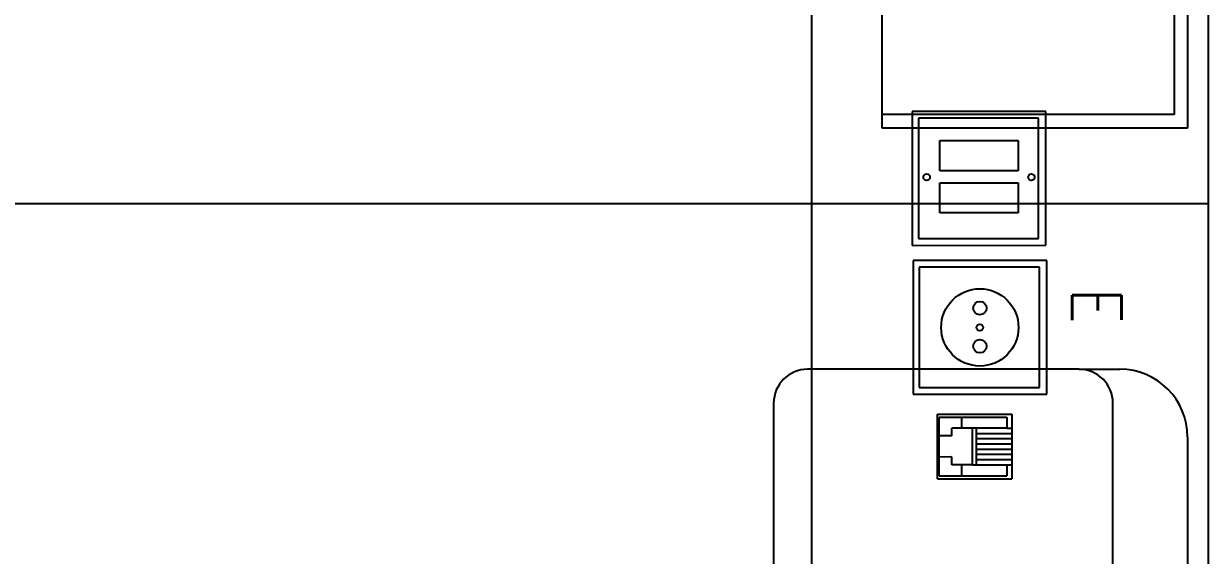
# Model space of a CAD drawing. Header units: inches. Extents: x 567429 to 582707, y 126347 to 133675.
# Drawn here: x 579596 to 579770.5, y 131530 to 131608.3 of the extents above; entities that cross this region are included whole.
import ezdxf

# ---------------------------------------------------------------- set-up
doc = ezdxf.new("R2010")
doc.units = ezdxf.units.IN
doc.header["$MEASUREMENT"] = 0
for name, color, linetype in [('BORD', 3, 'Continuous'), ('mobl', 11, 'Continuous'), ('wall kanaf', 4, 'Continuous')]:
    doc.layers.add(name, color=color, linetype=linetype)
doc.styles.add('ROMANS', font='romans.shx')
doc.linetypes.add('ZIGZAG', pattern='A,0.0001,-0.2,[131,ltypeshp.shx,S=0.2,R=0,X=-0.2,Y=0],-0.4,[131,ltypeshp.shx,S=0.2,R=180,X=0.2,Y=0],-0.2', length=0.8001)

# ---------------------------------------------------------------- blocks, each defined once
blk = doc.blocks.new('BOARD2')
at = {"layer": 'BORD', "color": 4}
for p, q in [((-163.07, 0), (163.07, 0)), ((163.07, -61.63), (-163.07, -61.63))]:
    blk.add_line(p, q, dxfattribs=at)
at = {"layer": 'BORD'}
for p, q in [((-24.24, -25.26), (-24.24, -46.05)), ((-3.44, -25.26), (-24.24, -25.26)), ((-3.44, -46.05), (-3.44, -25.26)), ((-1.07, -25.11), (-1.07, -45.9)), ((19.72, -25.11), (-1.07, -25.11)), ((19.72, -45.9), (19.72, -25.11)), ((-23.23, -26.36), (-23.23, -45.07)), ((-4.52, -26.36), (-23.23, -26.36)), ((-4.52, -45.07), (-4.52, -26.36)), ((-0.03, -26.22), (-0.03, -44.93)), ((18.68, -26.22), (-0.03, -26.22)), ((18.68, -44.93), (18.68, -26.22)), ((22.82, -30.56), (32.85, -30.56)), ((22.82, -42.12), (22.82, -30.56)), ((24.99, -31.33), (24.99, -30.56)), ((30.7, -31.33), (30.7, -30.56)), ((32.85, -42.12), (32.85, -30.56)), ((23.28, -41.82), (23.28, -31.33)), ((23.28, -31.33), (24.99, -31.33)), ((24.99, -31.33), (24.99, -39.86)), ((30.7, -31.33), (32.39, -31.33)), ((30.7, -36.67), (30.7, -31.33)), ((32.39, -41.82), (32.39, -31.33)), ((24.99, -36.06), (30.7, -36.06)), ((30.7, -36.67), (24.99, -36.67)), ((30.7, -36.67), (30.7, -39.86)), ((24.99, -38.32), (23.28, -38.32)), ((32.39, -38.32), (30.7, -38.32)), ((26.2, -39.86), (24.99, -39.86)), ((26.2, -39.86), (26.2, -41.82)), ((30.7, -39.86), (29.47, -39.86)), ((29.47, -39.86), (29.47, -41.82)), ((32.85, -42.12), (22.82, -42.12)), ((32.39, -41.82), (23.28, -41.82)), ((-24.24, -46.05), (-3.44, -46.05)), ((-23.23, -45.07), (-4.52, -45.07)), ((-1.07, -45.9), (19.72, -45.9)), ((-0.03, -44.93), (18.68, -44.93))]:
    blk.add_line(p, q, dxfattribs=at)
at = {"layer": 'BORD', "color": 30}
for p, q in [((-19.72, -41.71), (-19.72, -29.53)), ((-19.72, -29.53), (-15.01, -29.53)), ((-15.01, -29.53), (-15.01, -41.71)), ((-13.18, -41.71), (-13.18, -29.53)), ((-13.18, -29.53), (-8.47, -29.53)), ((-8.47, -29.53), (-8.47, -41.71)), ((25.8, -36.06), (25.8, -30.56)), ((26.61, -36.06), (26.61, -30.56)), ((27.42, -36.06), (27.42, -30.56)), ((28.23, -36.06), (28.23, -30.56)), ((29.04, -36.06), (29.04, -30.56)), ((29.85, -36.06), (29.85, -30.56)), ((-15.01, -41.71), (-19.72, -41.71)), ((-8.47, -41.71), (-13.18, -41.71))]:
    blk.add_line(p, q, dxfattribs=at)
for centre, radius in [((-14.05, -27.49), 0.509), ((9.32, -35.51), 6.01), ((9.32, -35.51), 0.509), ((-14.05, -43.78), 0.509)]:
    blk.add_circle(centre, radius, dxfattribs=at)
at = {"layer": 'BORD', "color": 2}
for centre in [(6.32, -35.51), (12.24, -35.51)]:
    blk.add_circle(centre, 1.04, dxfattribs=at)
at = {"layer": 'BORD', "color": 2, "style": 'ROMANS', "width": 0.9}
blk.add_text('E', height=7.66, dxfattribs=at).set_placement((3.15, -21.15))

msp = doc.modelspace()

# ---------------------------------------------------------------- linework, layer by layer
at = {"layer": 'mobl', "color": 15}
for p, q in [((579722.49, 131592.88), (579722.49, 131637.88)), ((579767.49, 131637.88), (579767.49, 131592.88)), ((579765.49, 131635.88), (579765.49, 131594.88)), ((579765.49, 131594.88), (579722.49, 131594.88)), ((579767.49, 131592.88), (579722.49, 131592.88)), ((579751.49, 131557.38), (579711.49, 131557.38)), ((579751.49, 131557.38), (579757.49, 131557.38)), ((579706.49, 131552.38), (579706.49, 131512.38)), ((579756.49, 131512.38), (579756.49, 131552.38)), ((579767.49, 131547.38), (579767.49, 131517.38))]:
    msp.add_line(p, q, dxfattribs=at)
at = {"layer": 'mobl', "color": 15, "linetype": 'ZIGZAG', "ltscale": 20}
msp.add_line((579506.49, 131581.79), (579770.49, 131581.79), dxfattribs=at)
at = {"layer": 'mobl', "color": 15}
for centre, radius, start, end in [((579711.49, 131552.38), 5, 90, 180), ((579751.49, 131552.38), 5, 0, 90), ((579757.49, 131547.38), 10, 0, 90)]:
    msp.add_arc(centre, radius, start, end, dxfattribs=at)
at = {"layer": 'wall kanaf', "color": 15, "lineweight": 20, "ltscale": 0.1}
msp.add_line((579770.49, 131797.79), (579770.49, 131345.29), dxfattribs=at)

# ---------------------------------------------------------------- block references
at = {"layer": 'BORD', "ltscale": 5, "xscale": 0.947301618010808, "yscale": 0.947301618010808, "zscale": 0.947301618010808, "rotation": 270.0091431634974}
msp.add_blockref('BOARD2', (579770.51, 131572.38), dxfattribs=at)

doc.saveas('drawing.dxf')
